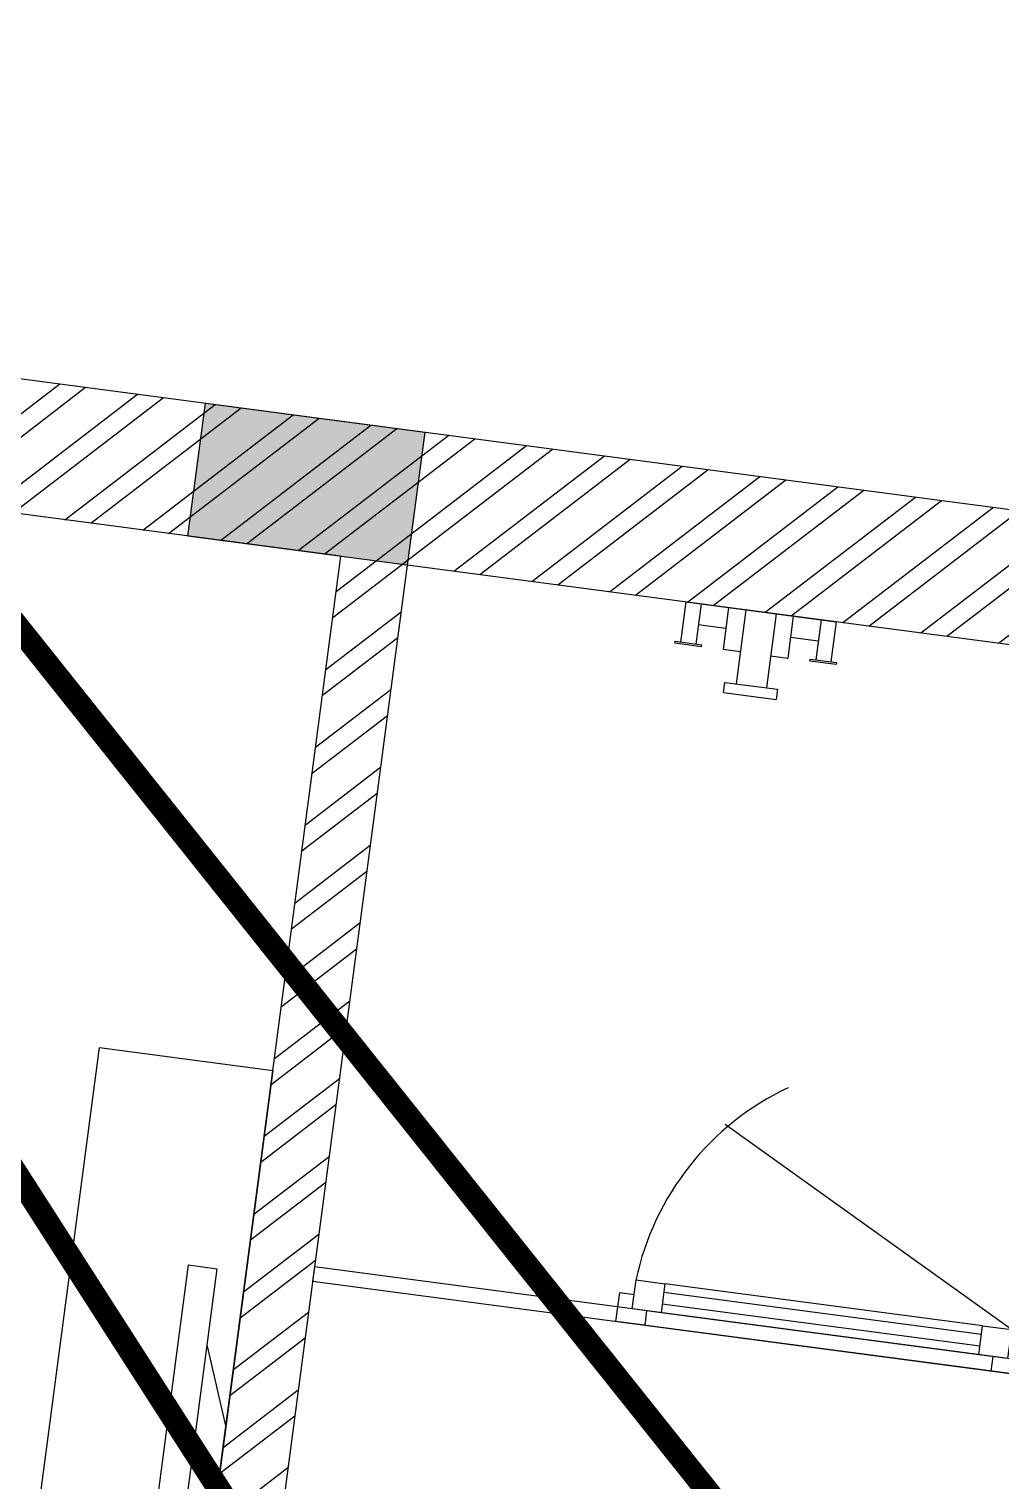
# Model space of a CAD drawing. Header units: millimetres. Extents: x -179928 to 528275, y -469666 to 511935.
# Drawn here: x 41177 to 42845, y 110730 to 113222 of the extents above; entities that cross this region are included whole.
import ezdxf

# ---------------------------------------------------------------- set-up
doc = ezdxf.new("R2010")
doc.units = ezdxf.units.MM
doc.linetypes.add('DASHED', pattern=[0.75, 0.5, -0.25])
doc.linetypes.add('HIDDEN', pattern=[0])
for name, color, linetype in [('ad-Column', 3, 'Continuous'), ('ad-Column Hatch', 125, 'Continuous'), ('ad-Furniture', 8, 'Continuous'), ('ad-Glass Sectionline', 140, 'Continuous'), ('ad-Plinth', 8, 'Continuous'), ('ad-Primary Roof', 5, 'Continuous'), ('ad-Secondary Roof', 6, 'Continuous'), ('ad-Toilet fixtures', 8, 'Continuous'), ('ad-Wall', 240, 'Continuous'), ('ad-Wall hatch', 8, 'Continuous')]:
    doc.layers.add(name, color=color, linetype=linetype)

# ---------------------------------------------------------------- blocks, each defined once
blk = doc.blocks.new('zw$42B5')
at = {"layer": 'ad-Wall hatch', "transparency": 33554610}
h = blk.add_hatch(dxfattribs=at)
h.set_pattern_fill('ANSI32', color=256, scale=10)
h.set_pattern_definition([(45, (-1040635.14, 674820.02), (-67.351921, 67.351921), []), (45, (-1040590.24, 674820.02), (-67.351921, 67.351921), [])])
h.paths.add_polyline_path([(12120, 13620), (12120, 10220), (11890, 10220), (11890, 13390), (7240, 13390), (7240, 8645), (4245, 8645), (4245, 8875), (4445, 8875), (4445, 9370), (4560, 9370), (4560, 8760), (7010, 8760), (7010, 10500), (6360, 10500), (6360, 10615), (7010, 10615), (7010, 13390), (4560, 13390), (4560, 10615), (5560, 10615), (5560, 10500), (4445, 10500), (4445, 13390), (230, 13390), (230, 8875), (3345, 8875), (3345, 8645), (3060, 8645), (3060, 4745), (3345, 4745), (3345, 4515), (230, 4515), (230, 230), (4995, 230), (4995, 3130), (6060, 3130), (6060, 3015), (5110, 3015), (5110, 230), (8310, 230), (8310, 3015), (6860, 3015), (6860, 3130), (8310, 3130), (8310, 4630), (5110, 4630), (5110, 3930), (4995, 3930), (4995, 4515), (4245, 4515), (4245, 4745), (8540, 4745), (8540, 230), (9240, 230), (9240, 0), (0, 0), (0, 4745), (2830, 4745), (2830, 8645), (0, 8645), (0, 13620)])
at = {"layer": 'ad-Wall'}
for points in [[(4445, 8875), (4445, 9370), (4560, 9370), (4560, 8760), (7010, 8760), (7010, 10500), (6360, 10500), (6360, 10615), (7010, 10615), (7010, 13390), (4560, 13390), (4560, 10615), (5560, 10615), (5560, 10500), (4445, 10500), (4445, 13390), (230, 13390)], [(0, 0), (0, 4745), (2830, 4745), (2830, 8645), (0, 8645), (0, 13620), (12120, 13620)]]:
    blk.add_lwpolyline(points, dxfattribs=at)
blk = doc.blocks.new('1625E_Roof Plan')
at = {"layer": 'ad-Primary Roof', "linetype": 'DASHED', "ltscale": 2, "const_width": 40}
blk.add_lwpolyline([(12570, 14670), (2380, 14670), (7475, 9770)], close=True, dxfattribs=at)
at = {"layer": 'ad-Secondary Roof', "linetype": 'DASHED', "ltscale": 2, "const_width": 40}
blk.add_lwpolyline([(2380, 8195), (4927.5, 11207.5), (2380, 14220), (-450, 14220), (-450, 8195)], close=True, dxfattribs=at)
blk = doc.blocks.new('zw$6AA0')
at = {"layer": 'ad-Column Hatch', "transparency": 33554687}
h = blk.add_hatch(color=256, dxfattribs=at)
h.dxf.hatch_style = 1
h.paths.add_polyline_path([(0, -230), (380, -230), (380, 0), (0, 0)])
at = {"layer": 'ad-Column'}
blk.add_lwpolyline([(0, -230), (380, -230), (380, 0), (0, 0)], close=True, dxfattribs=at)
blk = doc.blocks.new('1625E_Columns')
at = {"layer": 'ad-Column', "xscale": -1, "rotation": 359.9999999999997}
blk.add_blockref('zw$6AA0', (4560, 13620), dxfattribs=at)
blk = doc.blocks.new('3BHK+_A$0$ad_Shower')
for p, q in [((0, 130, 0), (-69.5, 130, 0)), ((0, -130), (0, 130)), ((0, 103.8, 0), (-69.5, 103.8, 0)), ((-36.4, 55.7, 0), (-36.4, 103.8, 0)), ((0, 55.7, 0), (-72.9, 55.7, 0)), ((-72.9, 26.2, 0), (-72.9, 55.7, 0)), ((-145.8, -45.6), (-145.8, 45.6)), ((0, 26.2, 0), (-128.2, 26.2, 0)), ((0, -26.2, 0), (-128.2, -26.2, 0)), ((-72.9, -26.2, 0), (-72.9, -56.1, 0)), ((0, -56.1, 0), (-72.9, -56.1, 0)), ((-36.4, -56.1, 0), (-36.4, -103.8, 0)), ((0, -103.8, 0), (-69.5, -103.8, 0)), ((0, -130, 0), (-69.5, -130, 0))]:
    blk.add_line(p, q)
blk.add_lwpolyline([(-69.5, 94.1), (-69.5, 139.7), (-72.9, 139.7), (-72.9, 94.1)], close=True)
at = {"elevation": 0}
blk.add_lwpolyline([(-145.8, -45.6), (-128.2, -45.6), (-128.2, 45.6), (-145.8, 45.6)], dxfattribs=at)
blk.add_lwpolyline([(-69.5, -139.7), (-69.5, -94.1), (-72.9, -94.1), (-72.9, -139.7)], close=True, dxfattribs=at)
blk = doc.blocks.new('$ZCDB_AUDIT_GENERATED_C85C')
at = {"color": 8}
for points in [[(675, 75), (141.8, 359.5)], [(625, 75), (75, 75)], [(50, 25), (50, 0), (0, 0), (0, 50), (25, 50)], [(675, 50), (700, 50), (700, 0), (650, 0), (650, 25)], [(625, 25), (75, 25)], [(700, 0), (0, 0)]]:
    blk.add_lwpolyline(points, dxfattribs=at)
for points in [[(75, 25), (25, 25), (25, 75), (75, 75)], [(675, 25), (625, 25), (625, 75), (675, 75)]]:
    blk.add_lwpolyline(points, close=True, dxfattribs=at)
at = {"color": 140}
for points in [[(625, 60), (75, 60)], [(625, 40), (75, 40)]]:
    blk.add_lwpolyline(points, dxfattribs=at)
at = {"color": 8, "linetype": 'HIDDEN'}
blk.add_arc((497.1, 38.3), 473.6, 122.8151, 175.5591, dxfattribs=at)
blk = doc.blocks.new('*U218128')
at = {"xscale": -1}
blk.add_blockref('$ZCDB_AUDIT_GENERATED_C85C', (700, 0), dxfattribs=at)
blk = doc.blocks.new('A$Cc8134665')
at = {"layer": 'ad-Furniture', "ltscale": 0.125}
for p, q in [((0, -999.5), (0, 1000.5)), ((50, 650.5), (50, -649.5)), ((100, 650.5), (50, 650.5)), ((100, 650.5), (100, -649.5)), ((50, 515.6), (0, 382)), ((0, 382), (0, -382)), ((50, -515.6), (0, -382)), ((100, -649.5), (50, -649.5))]:
    blk.add_line(p, q, dxfattribs=at)
blk.add_lwpolyline([(0, 1000.5), (300, 1000.5), (300, -999.5), (0, -999.5)], dxfattribs=at)
blk = doc.blocks.new('1625_East Villa')
at = {"layer": 'ad-Glass Sectionline'}
blk.add_lwpolyline([(4560, 12150), (7010, 12150), (7010, 12175), (4560, 12175)], close=True, dxfattribs=at)
at = {"xscale": -1}
blk.add_blockref('*U218128', (5785, 12150), dxfattribs=at)
at = {"layer": 'ad-Furniture', "rotation": 180}
blk.add_blockref('A$Cc8134665', (4445, 11500.5), dxfattribs=at)
at = {"layer": 'ad-Toilet fixtures', "xscale": -1, "rotation": 270}
blk.add_blockref('3BHK+_A$0$ad_Shower', (5172.5, 13390), dxfattribs=at)
at = {"layer": 'ad-Wall'}
blk.add_blockref('zw$42B5', (0, 0), dxfattribs=at)
blk.add_blockref('1625E_Roof Plan', (0, 0))
blk.add_blockref('1625E_Columns', (0, 0))
blk = doc.blocks.new("All Plot's Villa Plans")
at = {"ltscale": 5, "rotation": 352.4703876422526}
blk.add_blockref('1625_East Villa', (35550.7, 99624.7), dxfattribs=at)
blk = doc.blocks.new('A$C92fa9908')
at = {"layer": 'ad-Plinth', "ltscale": 5}
blk.add_lwpolyline([(0, 13620), (12120, 13620), (12120, 0), (0, 0), (0, 4745), (2830, 4745), (2830, 8645), (0, 8645)], close=True, dxfattribs=at)
blk = doc.blocks.new('zw$C194')
at = {"layer": 'ad-Plinth', "ltscale": 5, "rotation": 352.4703876422758}
blk.add_blockref('A$C92fa9908', (-156288.2, -329134), dxfattribs=at)
blk = doc.blocks.new("Villa's Boundary")
at = {"ltscale": 5}
blk.add_blockref('zw$C194', (191838.8, 428758.8), dxfattribs=at)

msp = doc.modelspace()

# ---------------------------------------------------------------- block references
at = {"ltscale": 5}
msp.add_blockref("Villa's Boundary", (0, 0), dxfattribs=at)

# ---------------------------------------------------------------- next in the draw order: block references
msp.add_blockref("All Plot's Villa Plans", (0, 0), dxfattribs=at)

doc.saveas('drawing.dxf')
